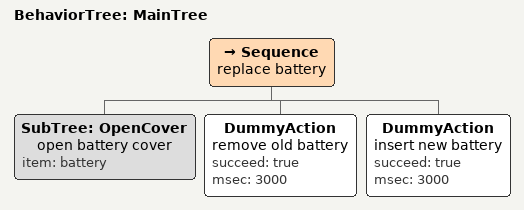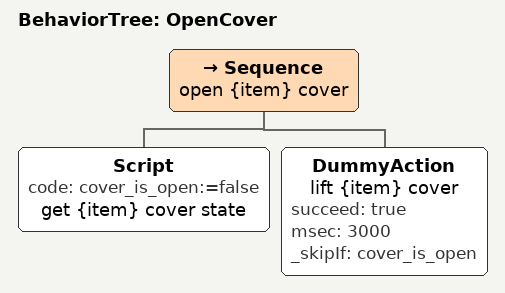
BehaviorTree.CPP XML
<root BTCPP_format="4" main_tree_to_execute="MainTree">

    <BehaviorTree ID="MainTree">
        <Sequence name="replace battery">
            <SubTree ID="OpenCover" name="open battery cover" item="battery" />
            <DummyAction name="remove old battery" succeed="true" msec="3000" />
            <DummyAction name="insert new battery" succeed="true" msec="3000" />
        </Sequence>
    </BehaviorTree>

    <BehaviorTree ID="OpenCover">
        <Sequence name="open {item} cover">
            <Script code="cover_is_open:=false" name="get {item} cover state"/>
            <DummyAction
                name="lift {item} cover"
                succeed="true"
                msec="3000"
                _skipIf="cover_is_open"
            />
        </Sequence>
    </BehaviorTree>

</root>
